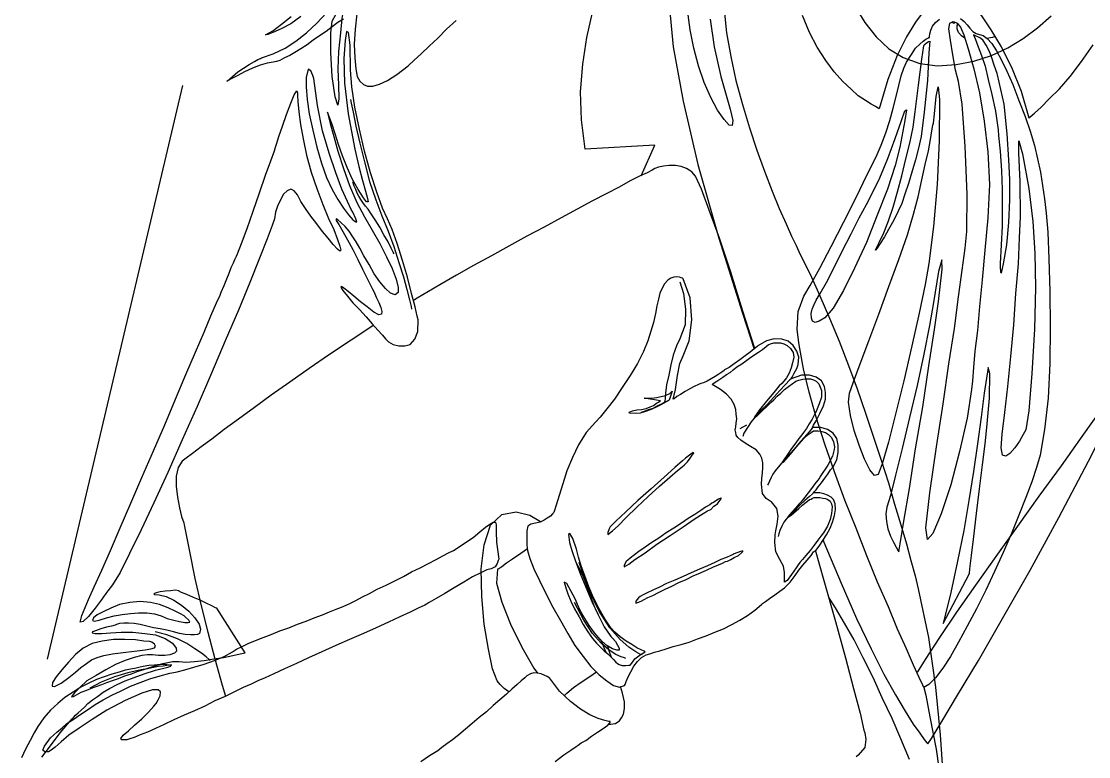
# Model space of a CAD drawing. Extents: x -27 to 49, y -117 to 57.
# Drawn here: x -25.75 to 13.34, y -4.97 to 21.95 of the extents above; entities that cross this region are included whole.
import ezdxf

# ---------------------------------------------------------------- set-up
doc = ezdxf.new("R2010")
doc.units = 0
doc.header["$LTSCALE"] = 25
doc.layers.get('0').update_dxf_attribs({"linetype": 'CONTINUOUS'})
for name, color, linetype in [('1', 7, 'CONTINUOUS'), ('2', 7, 'CONTINUOUS'), ('4', 7, 'CONTINUOUS'), ('5', 7, 'CONTINUOUS'), ('6', 7, 'CONTINUOUS'), ('7', 7, 'CONTINUOUS')]:
    doc.layers.add(name, color=color, linetype=linetype)

msp = doc.modelspace()

# ---------------------------------------------------------------- linework, layer by layer
msp.add_line((-19.853, 19.603), (-24.806, -1.401))
at = {"layer": '1', "linetype": 'CONTINUOUS'}
for points in [[(-1.625, 12.414), (-1.493, 11.983), (-1.419, 11.42), (-1.437, 10.838), (-1.625, 10.332), (-1.756, 10.069), (-1.869, 9.732), (-1.962, 9.375), (-2.038, 9), (-2.113, 8.643), (-2.151, 8.343), (-2.169, 8.118), (-2.188, 8.024)], [(2.446, 8.869), (2.39, 8.812), (2.239, 8.662), (2.033, 8.437), (1.808, 8.193), (1.565, 7.93), (1.339, 7.705), (1.17, 7.517), (1.095, 7.424), (0.983, 7.292), (0.851, 7.086), (0.72, 6.88), (0.682, 6.749)], [(-2.019, 8.081), (-2.056, 8.062), (-2.151, 8.024), (-2.281, 7.949), (-2.45, 7.874), (-2.619, 7.78), (-2.788, 7.724), (-2.938, 7.668), (-3.051, 7.63)], [(0.814, 7.162), (0.57, 7.03)], [(3.234, 7.086), (3.178, 7.011), (3.028, 6.843), (2.803, 6.58), (2.54, 6.279), (2.277, 5.98), (2.033, 5.698), (1.864, 5.492), (1.771, 5.379), (1.714, 5.248), (1.658, 5.117), (1.601, 5.004), (1.583, 4.967)], [(3.272, 4.685), (3.234, 4.648), (3.122, 4.554), (2.953, 4.403), (2.765, 4.235), (2.578, 4.047), (2.39, 3.878), (2.259, 3.729), (2.183, 3.616), (2.109, 3.466), (2.033, 3.316), (1.996, 3.184), (1.977, 3.091)], [(-3.013, -1.243), (-3.07, -1.225), (-3.238, -1.131), (-3.501, -0.962), (-3.82, -0.681), (-4.195, -0.249), (-4.589, 0.352), (-4.964, 1.139), (-5.321, 2.134)], [(-3.614, -1.375), (-3.651, -1.356), (-3.782, -1.319), (-3.97, -1.225), (-4.214, -1.074), (-4.514, -0.812), (-4.833, -0.455), (-5.152, 0.033), (-5.49, 0.67)]]:
    msp.add_lwpolyline(points, dxfattribs=at)
at = {"layer": '2', "linetype": 'CONTINUOUS'}
for points in [[(2.202, 1.421), (2.202, 1.57), (2.202, 1.777), (2.165, 2.002), (2.033, 2.246), (1.883, 2.527), (1.846, 2.865), (1.864, 3.147), (1.883, 3.297), (1.94, 3.54), (1.977, 3.841), (1.92, 4.122), (1.733, 4.366), (1.677, 4.385), (1.527, 4.479), (1.395, 4.666), (1.358, 5.004), (1.377, 5.21), (1.395, 5.416), (1.414, 5.605), (1.414, 5.792), (1.377, 5.96), (1.302, 6.111), (1.17, 6.261), (0.964, 6.392), (0.758, 6.505), (0.608, 6.617), (0.495, 6.711), (0.439, 6.805), (0.42, 6.899), (0.401, 6.993), (0.42, 7.105), (0.439, 7.236), (0.457, 7.405), (0.439, 7.574), (0.42, 7.743), (0.363, 7.93), (0.251, 8.118), (0.082, 8.306), (-0.143, 8.474), (-0.443, 8.662), (-0.424, 8.681), (-0.368, 8.719), (-0.275, 8.775), (-0.162, 8.849), (-0.049, 8.925), (0.082, 9.018), (0.213, 9.094), (0.326, 9.188), (0.457, 9.3), (0.608, 9.394), (0.776, 9.506), (0.927, 9.619), (1.077, 9.732), (1.246, 9.844), (1.395, 9.938), (1.527, 10.051), (1.601, 10.107), (1.696, 10.144), (1.808, 10.182), (1.92, 10.182), (2.052, 10.182), (2.183, 10.144), (2.296, 10.088), (2.428, 9.975), (2.521, 9.825), (2.54, 9.656), (2.502, 9.45), (2.446, 9.262), (2.371, 9.075), (2.277, 8.906), (2.183, 8.775), (2.109, 8.699), (2.014, 8.606), (1.808, 8.362), (1.545, 8.043), (1.283, 7.724), (1.114, 7.481), (1.077, 7.405), (1.246, 7.555), (1.714, 8.005), (1.808, 8.099), (1.94, 8.231), (2.071, 8.343), (2.202, 8.474), (2.352, 8.587), (2.484, 8.681), (2.615, 8.775), (2.727, 8.812), (2.783, 8.831), (2.877, 8.849), (2.971, 8.869), (3.065, 8.869), (3.159, 8.869), (3.272, 8.831), (3.365, 8.775), (3.459, 8.681), (3.553, 8.437), (3.553, 8.193), (3.477, 7.949), (3.403, 7.762), (3.365, 7.668), (3.29, 7.537), (3.215, 7.386), (3.102, 7.218), (3.009, 7.049), (2.896, 6.899), (2.803, 6.767), (2.727, 6.674), (2.615, 6.524), (2.465, 6.317), (2.315, 6.092), (2.183, 5.904), (2.109, 5.792), (2.165, 5.811), (2.352, 6.017), (2.727, 6.467), (2.915, 6.674), (3.065, 6.823), (3.178, 6.899), (3.272, 6.955), (3.347, 6.955), (3.441, 6.955), (3.572, 6.936), (3.703, 6.899), (3.816, 6.823), (3.928, 6.711), (4.003, 6.561), (4.041, 6.373), (4.022, 6.279), (3.966, 6.036), (3.796, 5.698), (3.515, 5.286), (3.497, 5.248), (3.421, 5.154), (3.309, 5.023), (3.196, 4.854), (3.065, 4.685), (2.953, 4.535), (2.859, 4.423), (2.803, 4.347), (2.727, 4.272), (2.615, 4.141), (2.484, 3.991), (2.371, 3.878), (2.315, 3.785), (2.315, 3.785), (2.446, 3.878), (2.727, 4.122), (2.859, 4.235), (2.953, 4.31), (3.046, 4.385), (3.122, 4.441), (3.178, 4.46), (3.234, 4.497), (3.29, 4.516), (3.347, 4.516), (3.421, 4.516), (3.497, 4.516), (3.609, 4.497), (3.703, 4.479), (3.796, 4.441), (3.872, 4.385), (3.928, 4.291), (3.947, 4.178), (3.928, 3.934), (3.872, 3.709), (3.778, 3.466), (3.628, 3.221), (3.534, 3.109), (3.421, 2.959), (3.29, 2.772), (3.14, 2.584), (2.99, 2.396), (2.859, 2.246), (2.765, 2.134), (2.709, 2.058), (2.634, 1.946), (2.465, 1.702), (2.296, 1.477), (2.202, 1.421)], [(-2.019, 8.081), (-2.056, 8.062), (-2.151, 8.005), (-2.3, 7.93), (-2.469, 7.836), (-2.676, 7.743), (-2.882, 7.668), (-3.088, 7.611), (-3.257, 7.593), (-3.463, 7.611), (-3.482, 7.649), (-3.37, 7.687), (-3.2, 7.724), (-3.032, 7.743), (-2.863, 7.78), (-2.713, 7.836), (-2.6, 7.893), (-2.488, 7.968), (-2.413, 8.005), (-2.357, 8.043), (-2.338, 8.062), (-2.938, 8.155), (-2.901, 8.155), (-2.807, 8.155), (-2.657, 8.155), (-2.488, 8.175), (-2.319, 8.212), (-2.151, 8.249), (-2, 8.324), (-1.906, 8.418), (-2.019, 8.081)], [(-1.419, 5.96), (-1.531, 5.867), (-1.812, 5.623), (-2.207, 5.266), (-2.676, 4.835), (-3.164, 4.403), (-3.614, 3.991), (-3.97, 3.653), (-4.176, 3.446), (-4.214, 3.372), (-4.27, 3.24), (-4.27, 3.165), (-4.101, 3.297), (-3.895, 3.484), (-3.595, 3.785), (-3.2, 4.16), (-2.788, 4.554), (-2.375, 4.929), (-2, 5.266), (-1.719, 5.51), (-1.55, 5.641), (-1.456, 5.717), (-1.344, 5.829), (-1.25, 5.96), (-1.175, 6.073), (-1.118, 6.148), (-1.137, 6.167), (-1.231, 6.111), (-1.419, 5.96)], [(-0.424, 4.329), (-0.462, 4.31), (-0.537, 4.253), (-0.687, 4.16), (-0.856, 4.047), (-1.081, 3.897), (-1.324, 3.747), (-1.569, 3.578), (-1.85, 3.39), (-2.131, 3.221), (-2.394, 3.034), (-2.657, 2.865), (-2.901, 2.696), (-3.126, 2.546), (-3.295, 2.415), (-3.445, 2.302), (-3.539, 2.228), (-3.595, 2.171), (-3.67, 2.04), (-3.67, 1.983), (-3.501, 2.077), (-3.276, 2.246), (-2.901, 2.49), (-2.469, 2.809), (-1.982, 3.128), (-1.513, 3.446), (-1.1, 3.729), (-0.781, 3.934), (-0.612, 4.028), (-0.499, 4.084), (-0.387, 4.197), (-0.255, 4.291), (-0.162, 4.403), (-0.105, 4.479), (-0.124, 4.497), (-0.218, 4.46), (-0.424, 4.329)], [(-2.901, -1.131), (-2.938, -1.112), (-3.051, -1.056), (-3.2, -0.98), (-3.389, -0.868), (-3.595, -0.737), (-3.82, -0.587), (-4.007, -0.418), (-4.157, -0.249), (-4.382, 0.07), (-4.589, 0.445), (-4.795, 0.839), (-4.964, 1.251), (-5.114, 1.646), (-5.246, 2.021), (-5.339, 2.34), (-5.415, 2.621), (-5.546, 3.015), (-5.658, 3.203), (-5.714, 3.165), (-5.677, 2.865), (-5.584, 2.584), (-5.452, 2.19), (-5.283, 1.74), (-5.076, 1.233), (-4.852, 0.708), (-4.627, 0.22), (-4.402, -0.212), (-4.176, -0.531), (-4.157, -0.568), (-4.083, -0.643), (-3.989, -0.755), (-3.914, -0.887), (-3.858, -1), (-3.858, -1.074), (-3.932, -1.074), (-4.101, -1.018), (-4.326, -0.887), (-4.552, -0.681), (-4.758, -0.436), (-4.946, -0.174), (-5.114, 0.089), (-5.265, 0.352), (-5.377, 0.595), (-5.452, 0.783), (-5.621, 1.102), (-5.771, 1.364), (-5.865, 1.421), (-5.808, 1.215), (-5.734, 0.989), (-5.621, 0.727), (-5.49, 0.445), (-5.321, 0.145), (-5.171, -0.137), (-5.002, -0.399), (-4.833, -0.643), (-4.683, -0.812), (-4.533, -0.962), (-4.402, -1.093), (-4.27, -1.206), (-4.157, -1.319), (-4.064, -1.412), (-3.97, -1.506), (-3.914, -1.562), (-3.858, -1.6), (-3.745, -1.637), (-3.614, -1.637), (-3.501, -1.618), (-3.445, -1.618), (-3.389, -1.544), (-3.276, -1.393), (-3.088, -1.243), (-2.901, -1.131)], [(0.363, 2.453), (0.326, 2.434), (0.233, 2.396), (0.082, 2.321), (-0.124, 2.246), (-0.349, 2.134), (-0.612, 2.021), (-0.912, 1.889), (-1.212, 1.758), (-1.513, 1.627), (-1.812, 1.496), (-2.113, 1.364), (-2.375, 1.233), (-2.619, 1.121), (-2.825, 1.027), (-2.976, 0.952), (-3.088, 0.896), (-3.144, 0.839), (-3.238, 0.727), (-3.238, 0.651), (-3.051, 0.727), (-2.938, 0.783), (-2.807, 0.858), (-2.619, 0.933), (-2.413, 1.046), (-2.169, 1.158), (-1.925, 1.271), (-1.663, 1.402), (-1.4, 1.514), (-1.137, 1.646), (-0.875, 1.758), (-0.63, 1.871), (-0.424, 1.965), (-0.218, 2.058), (-0.068, 2.115), (0.044, 2.171), (0.12, 2.19), (0.233, 2.246), (0.363, 2.321), (0.514, 2.396), (0.626, 2.49), (0.682, 2.546), (0.682, 2.565), (0.589, 2.546), (0.363, 2.453)]]:
    msp.add_lwpolyline(points, dxfattribs=at)
at = {"layer": '4', "linetype": 'CONTINUOUS'}
for points in [[(-13.969, 22.282), (-14.007, 22.057), (-14.063, 21.532), (-14.138, 20.856), (-14.157, 20.218), (-14.138, 19.618), (-14.119, 19.112), (-14.157, 18.887), (-14.251, 19.186), (-14.363, 19.937), (-14.42, 20.8), (-14.42, 21.532), (-14.363, 21.963), (-14.232, 22.207), (-14.101, 22.432), (-14.007, 22.489), (-13.969, 22.282)], [(-0.518, 22.038), (-0.368, 21.025), (-0.124, 19.937), (0.213, 18.737), (0.307, 18.324), (0.289, 18.136), (0.176, 18.155), (-0.012, 18.361), (-0.255, 18.699), (-0.499, 19.168), (-0.743, 19.712), (-0.949, 20.331), (-1.118, 20.969), (-1.25, 21.644), (-1.344, 22.376)], [(-13.463, 22.226), (-13.519, 21.663), (-13.557, 21.119), (-13.537, 20.613), (-13.501, 20.218), (-13.444, 19.937), (-13.35, 19.768), (-13.218, 19.637), (-13.069, 19.581), (-12.881, 19.581), (-12.637, 19.656), (-12.337, 19.787), (-12, 20.012), (-11.587, 20.331), (-11.362, 20.537), (-11.099, 20.763), (-10.818, 21.044), (-10.499, 21.344), (-10.18, 21.663), (-9.823, 21.982)], [(-11.212, 11.026), (-11.249, 11.157), (-11.324, 11.495), (-11.455, 11.983), (-11.605, 12.583), (-11.793, 13.202), (-11.98, 13.821), (-12.168, 14.328), (-12.337, 14.722), (-12.524, 15.115), (-12.731, 15.697), (-12.956, 16.41), (-13.182, 17.198), (-13.369, 18.005), (-13.537, 18.811), (-13.65, 19.562), (-13.688, 20.181), (-13.707, 21.082), (-13.763, 21.55), (-13.838, 21.588), (-13.894, 21.25), (-13.932, 20.594), (-13.913, 19.693), (-13.782, 18.568), (-13.537, 17.273), (-13.388, 16.636), (-13.256, 16.129), (-13.144, 15.735), (-13.069, 15.472), (-13.05, 15.341), (-13.106, 15.341), (-13.218, 15.491), (-13.407, 15.791), (-13.631, 16.185), (-13.819, 16.598), (-13.988, 17.029), (-14.138, 17.442), (-14.251, 17.836), (-14.363, 18.173), (-14.457, 18.436), (-14.532, 18.624), (-14.513, 18.512), (-14.438, 18.211), (-14.307, 17.742), (-14.157, 17.198), (-13.95, 16.56), (-13.725, 15.941), (-13.463, 15.322), (-13.182, 14.796), (-12.9, 14.309), (-12.618, 13.821), (-12.375, 13.333), (-12.168, 12.902), (-12.018, 12.508), (-11.943, 12.208), (-11.943, 12.02), (-12.056, 11.945), (-12.225, 12.001), (-12.412, 12.17), (-12.618, 12.414), (-12.825, 12.714), (-13.012, 13.052), (-13.2, 13.371), (-13.35, 13.652), (-13.481, 13.877), (-13.613, 14.065), (-13.744, 14.271), (-13.894, 14.441), (-14.044, 14.59), (-14.157, 14.684), (-14.213, 14.722), (-14.213, 14.666), (-14.119, 14.515), (-13.969, 14.253), (-13.8, 13.953), (-13.613, 13.596), (-13.425, 13.239), (-13.256, 12.883), (-13.106, 12.583), (-12.975, 12.32), (-12.9, 12.17), (-12.825, 12.039), (-12.75, 11.851), (-12.656, 11.664), (-12.581, 11.476), (-12.544, 11.326), (-12.562, 11.233), (-12.656, 11.213), (-12.843, 11.307), (-13.088, 11.495), (-13.331, 11.682), (-13.575, 11.889), (-13.782, 12.058), (-13.932, 12.189), (-14.025, 12.246), (-14.044, 12.226), (-13.969, 12.095), (-13.8, 11.889), (-13.613, 11.645), (-13.369, 11.401), (-13.125, 11.138), (-12.9, 10.876), (-12.694, 10.651), (-12.524, 10.463), (-12.412, 10.332), (-12.299, 10.219), (-12.131, 10.125), (-11.924, 10.069), (-11.699, 10.069), (-11.512, 10.125), (-11.342, 10.313), (-11.23, 10.595), (-11.212, 11.026)], [(-13.613, 14.965), (-13.669, 15.059), (-13.8, 15.36), (-14.007, 15.81), (-14.232, 16.41), (-14.476, 17.123), (-14.719, 17.948), (-14.907, 18.867), (-15.038, 19.862), (-15.076, 19.975), (-15.151, 20.143), (-15.245, 20.2), (-15.32, 19.9), (-15.32, 19.562), (-15.283, 19.093), (-15.207, 18.568), (-15.076, 17.967), (-14.926, 17.348), (-14.757, 16.766), (-14.57, 16.241), (-14.363, 15.791), (-14.157, 15.434), (-13.95, 15.115), (-13.763, 14.872), (-13.613, 14.684), (-13.501, 14.609), (-13.463, 14.609), (-13.501, 14.722), (-13.613, 14.965)], [(-18.434, 12.039), (-18.322, 12.283), (-18.228, 12.527), (-18.134, 12.733), (-18.059, 12.94), (-17.984, 13.109), (-17.927, 13.239), (-17.871, 13.352), (-17.834, 13.446), (-17.684, 13.821), (-17.477, 14.365), (-17.253, 15.003), (-17.027, 15.679), (-16.802, 16.317), (-16.615, 16.842), (-16.483, 17.217), (-16.446, 17.348), (-16.408, 17.461), (-16.314, 17.742), (-16.183, 18.117), (-16.033, 18.548), (-15.883, 18.961), (-15.752, 19.262), (-15.658, 19.412), (-15.639, 19.337), (-15.639, 19.243), (-15.62, 19.018), (-15.583, 18.642), (-15.526, 18.173), (-15.433, 17.648), (-15.301, 17.048), (-15.132, 16.429), (-14.926, 15.829), (-14.701, 15.247), (-14.494, 14.74), (-14.307, 14.328), (-14.175, 13.971), (-14.082, 13.727), (-14.044, 13.577), (-14.082, 13.54), (-14.175, 13.615), (-14.326, 13.783), (-14.513, 14.009), (-14.719, 14.253), (-14.926, 14.534), (-15.151, 14.816), (-15.339, 15.097), (-15.507, 15.36), (-15.639, 15.603), (-15.752, 15.753), (-15.883, 15.81), (-16.014, 15.753), (-16.145, 15.622), (-16.258, 15.416), (-16.37, 15.191), (-16.446, 14.965), (-16.483, 14.722), (-16.558, 14.477), (-16.746, 13.99), (-17.027, 13.277), (-17.383, 12.395), (-17.796, 11.382), (-18.284, 10.257), (-18.79, 9.075), (-19.316, 7.856), (-19.86, 6.636), (-20.385, 5.435), (-20.892, 4.329), (-21.36, 3.334), (-21.792, 2.471), (-22.13, 1.777), (-22.411, 1.327), (-22.58, 1.102), (-22.655, 1.008), (-22.824, 0.764), (-23.049, 0.464), (-23.293, 0.164), (-23.481, -0.024), (-23.593, -0.043), (-23.537, 0.201), (-23.293, 0.783), (-23.087, 1.251), (-22.805, 1.852), (-22.486, 2.584), (-22.13, 3.41), (-21.736, 4.31), (-21.342, 5.248), (-20.911, 6.223), (-20.498, 7.18), (-20.104, 8.118), (-19.729, 9.018), (-19.372, 9.844), (-19.053, 10.576), (-18.81, 11.176), (-18.603, 11.645), (-18.472, 11.927), (-18.434, 12.039)], [(-13.688, 19.093), (-13.669, 18.961), (-13.594, 18.624), (-13.501, 18.117), (-13.35, 17.498), (-13.182, 16.804), (-12.994, 16.091), (-12.769, 15.416), (-12.544, 14.834), (-12.318, 14.271), (-12.112, 13.709), (-11.924, 13.127), (-11.755, 12.601), (-11.624, 12.133), (-11.531, 11.758), (-11.474, 11.514), (-11.455, 11.42)], [(-12.093, 13.446), (-12.131, 13.502), (-12.206, 13.652), (-12.318, 13.877), (-12.468, 14.14), (-12.618, 14.421), (-12.787, 14.684), (-12.937, 14.909), (-13.05, 15.078), (-13.144, 15.191), (-13.238, 15.322), (-13.312, 15.434), (-13.388, 15.547), (-13.444, 15.659), (-13.501, 15.791), (-13.557, 15.922), (-13.613, 16.072)], [(-8.36, 3.522), (-8.36, 3.466), (-8.36, 3.259), (-8.341, 2.884), (-8.266, 2.265), (-8.285, 2.208), (-8.322, 2.096), (-8.397, 1.983), (-8.547, 1.909), (-8.698, 1.871), (-8.923, 1.758), (-9.223, 1.608), (-9.542, 1.421), (-9.898, 1.215), (-10.236, 1.008), (-10.555, 0.82), (-10.818, 0.67), (-10.967, 0.577), (-11.212, 0.464), (-11.512, 0.314), (-11.887, 0.145), (-12.299, -0.043), (-12.75, -0.249), (-13.218, -0.455), (-13.725, -0.681), (-14.232, -0.906), (-14.739, -1.131), (-15.226, -1.356), (-15.676, -1.562), (-16.108, -1.75), (-16.502, -1.937), (-16.821, -2.088), (-17.083, -2.2), (-17.327, -2.312), (-17.628, -2.444), (-17.947, -2.594), (-18.284, -2.763), (-18.659, -2.932), (-19.035, -3.119), (-19.41, -3.288), (-19.785, -3.457), (-20.16, -3.626), (-20.517, -3.795), (-20.836, -3.945), (-21.135, -4.076), (-21.398, -4.17), (-21.623, -4.264), (-21.773, -4.32), (-21.886, -4.357), (-22.074, -4.357), (-22.111, -4.301), (-22.018, -4.188), (-21.83, -4.02), (-21.605, -3.813), (-21.342, -3.588), (-21.098, -3.344), (-20.892, -3.119), (-20.816, -3.025), (-20.742, -2.894), (-20.666, -2.744), (-20.648, -2.594), (-20.742, -2.519), (-20.948, -2.519), (-21.342, -2.65), (-21.942, -2.913), (-22.618, -3.269), (-23.162, -3.607), (-23.631, -3.926), (-24.006, -4.188), (-24.287, -4.433), (-24.512, -4.62), (-24.663, -4.732), (-24.757, -4.789), (-24.887, -4.789), (-24.963, -4.732), (-24.907, -4.583), (-24.681, -4.283), (-24.568, -4.188), (-24.438, -4.058), (-24.269, -3.926), (-24.081, -3.757), (-23.856, -3.607), (-23.612, -3.438), (-23.33, -3.251), (-23.049, -3.063), (-22.749, -2.894), (-22.43, -2.725), (-22.092, -2.557), (-21.755, -2.388), (-21.398, -2.256), (-21.042, -2.125), (-20.666, -2.013), (-20.31, -1.919), (-20.235, -1.9), (-20.048, -1.863), (-19.766, -1.787), (-19.428, -1.694), (-19.053, -1.581), (-18.678, -1.45), (-18.322, -1.299), (-18.021, -1.131), (-17.871, -1.037), (-17.665, -0.943), (-17.44, -0.831), (-17.177, -0.718), (-16.896, -0.605), (-16.595, -0.493), (-16.277, -0.362), (-15.958, -0.249), (-15.639, -0.118), (-15.32, -0.005), (-15.02, 0.107), (-14.719, 0.22), (-14.457, 0.332), (-14.213, 0.426), (-14.025, 0.501), (-13.856, 0.577), (-13.688, 0.651), (-13.501, 0.745), (-13.256, 0.876), (-12.994, 1.008), (-12.712, 1.158), (-12.393, 1.308), (-12.093, 1.458), (-11.755, 1.627), (-11.455, 1.796), (-11.136, 1.946), (-10.836, 2.096), (-10.555, 2.246), (-10.311, 2.377), (-10.104, 2.49), (-9.917, 2.584), (-9.785, 2.659), (-9.486, 2.865), (-9.204, 3.053), (-8.96, 3.259), (-8.754, 3.428), (-8.585, 3.54), (-8.473, 3.616), (-8.379, 3.616), (-8.36, 3.522)], [(-18.584, 0.464), (-18.641, 0.483), (-18.772, 0.557), (-18.978, 0.651), (-19.203, 0.764), (-19.448, 0.858), (-19.691, 0.97), (-19.879, 1.046), (-19.991, 1.102), (-20.104, 1.121), (-20.291, 1.102), (-20.479, 1.083), (-20.666, 1.064), (-20.816, 1.027), (-20.892, 0.989), (-20.873, 0.97), (-20.704, 0.952), (-20.441, 0.896), (-20.16, 0.764), (-19.879, 0.577), (-19.616, 0.352), (-19.391, 0.107), (-19.241, -0.118), (-19.185, -0.306), (-19.222, -0.455), (-19.297, -0.493), (-19.41, -0.512), (-19.56, -0.512), (-19.747, -0.493), (-19.954, -0.455), (-20.179, -0.399), (-20.423, -0.342), (-20.666, -0.286), (-20.911, -0.249), (-21.155, -0.193), (-21.398, -0.137), (-21.623, -0.099), (-21.83, -0.08), (-21.998, -0.08), (-22.149, -0.099), (-22.261, -0.137), (-22.317, -0.155), (-22.449, -0.193), (-22.636, -0.23), (-22.843, -0.286), (-23.031, -0.362), (-23.143, -0.399), (-23.162, -0.436), (-23.049, -0.455), (-22.805, -0.455), (-22.486, -0.436), (-22.092, -0.418), (-21.661, -0.418), (-21.229, -0.455), (-20.836, -0.512), (-20.479, -0.643), (-20.216, -0.812), (-20.085, -1), (-20.066, -1.112), (-20.142, -1.187), (-20.31, -1.243), (-20.498, -1.262), (-20.723, -1.262), (-20.948, -1.243), (-21.135, -1.243), (-21.342, -1.262), (-21.623, -1.337), (-21.942, -1.45), (-22.299, -1.6), (-22.655, -1.787), (-23.011, -1.994), (-23.349, -2.2), (-23.612, -2.444), (-23.8, -2.631), (-23.894, -2.744), (-23.912, -2.782), (-23.837, -2.763), (-23.725, -2.707), (-23.555, -2.613), (-23.349, -2.537), (-23.124, -2.444), (-22.974, -2.388), (-22.805, -2.331), (-22.618, -2.256), (-22.411, -2.182), (-22.186, -2.106), (-21.961, -2.013), (-21.717, -1.937), (-21.473, -1.843), (-21.229, -1.769), (-21.005, -1.694), (-20.779, -1.618), (-20.573, -1.562), (-20.385, -1.525), (-20.216, -1.487), (-20.085, -1.487), (-19.972, -1.487), (-19.729, -1.506), (-19.41, -1.487), (-19.053, -1.45), (-18.697, -1.393), (-18.34, -1.337), (-18.003, -1.262), (-17.74, -1.206), (-17.552, -1.168), (-18.584, 0.464)], [(-19.747, 0.145), (-19.785, 0.182), (-19.916, 0.258), (-20.122, 0.352), (-20.367, 0.483), (-20.686, 0.595), (-21.023, 0.67), (-21.398, 0.708), (-21.773, 0.67), (-22.149, 0.595), (-22.468, 0.464), (-22.749, 0.332), (-22.974, 0.22), (-23.105, 0.107), (-23.143, 0.013), (-23.087, -0.005), (-22.899, 0.033), (-22.636, 0.107), (-22.355, 0.182), (-22.055, 0.239), (-21.755, 0.276), (-21.454, 0.295), (-21.155, 0.295), (-20.873, 0.258), (-20.629, 0.182), (-20.404, 0.089), (-20.16, 0.033), (-19.954, -0.024), (-19.766, -0.061), (-19.635, -0.061), (-19.578, -0.043), (-19.616, 0.033), (-19.747, 0.145)], [(-20.967, -0.774), (-21.042, -0.755), (-21.267, -0.737), (-21.567, -0.699), (-21.961, -0.681), (-22.374, -0.681), (-22.787, -0.737), (-23.162, -0.831), (-23.481, -1), (-23.762, -1.225), (-24.025, -1.506), (-24.269, -1.787), (-24.475, -2.05), (-24.606, -2.256), (-24.625, -2.388), (-24.531, -2.407), (-24.287, -2.275), (-24.006, -2.069), (-23.762, -1.881), (-23.575, -1.712), (-23.368, -1.562), (-23.18, -1.431), (-22.974, -1.337), (-22.73, -1.262), (-22.411, -1.206), (-21.924, -1.149), (-21.511, -1.093), (-21.211, -1.056), (-21.005, -1.018), (-20.873, -0.98), (-20.836, -0.924), (-20.873, -0.849), (-20.967, -0.774)], [(-18.828, -1.45), (-18.866, -1.412), (-18.978, -1.319), (-19.147, -1.187), (-19.391, -1.018), (-19.691, -0.831), (-20.029, -0.661), (-20.423, -0.512), (-20.854, -0.399)], [(-25, -4.995), (-24.644, -4.526), (-24.325, -4.095), (-24.062, -3.776), (-23.894, -3.588), (-23.837, -3.532), (-23.762, -3.457), (-23.668, -3.363), (-23.555, -3.269), (-23.443, -3.157), (-23.312, -3.025), (-23.143, -2.894), (-22.955, -2.763), (-22.749, -2.613), (-22.524, -2.481), (-22.243, -2.331), (-21.942, -2.2), (-21.623, -2.069), (-21.248, -1.937), (-20.836, -1.806), (-20.385, -1.694), (-20.273, -1.656), (-20.273, -1.637), (-20.348, -1.618), (-20.479, -1.6), (-20.666, -1.6), (-20.873, -1.618), (-21.079, -1.637), (-21.286, -1.675), (-21.398, -1.694), (-21.548, -1.731), (-21.736, -1.769), (-21.942, -1.806), (-22.167, -1.881), (-22.43, -1.956), (-22.712, -2.05), (-22.993, -2.144), (-23.274, -2.275), (-23.575, -2.425), (-23.856, -2.613), (-24.156, -2.8), (-24.419, -3.025), (-24.681, -3.269), (-24.925, -3.551), (-25.15, -3.87)], [(-20.235, -1.618), (-20.254, -1.618), (-20.329, -1.618), (-20.423, -1.637), (-20.554, -1.656), (-20.723, -1.675), (-20.911, -1.712), (-21.135, -1.75), (-21.36, -1.787), (-21.586, -1.843), (-21.849, -1.9), (-22.092, -1.975), (-22.337, -2.05), (-22.58, -2.144), (-22.824, -2.238), (-23.031, -2.35), (-23.237, -2.463)], [(-4.176, -3.682), (-4.233, -3.682), (-4.382, -3.645), (-4.627, -3.57), (-4.927, -3.438), (-5.265, -3.232), (-5.64, -2.95), (-6.033, -2.575), (-6.409, -2.088), (-6.428, -2.069), (-6.484, -2.031), (-6.577, -1.994), (-6.709, -1.937), (-6.84, -1.919), (-6.972, -1.9), (-7.103, -1.937), (-7.235, -2.013), (-7.309, -2.088), (-7.441, -2.2), (-7.59, -2.331), (-7.779, -2.501), (-7.985, -2.688), (-8.228, -2.894), (-8.473, -3.101), (-8.716, -3.326), (-8.979, -3.532), (-9.242, -3.757), (-9.486, -3.964), (-9.729, -4.17), (-9.954, -4.357), (-10.161, -4.507), (-10.349, -4.639), (-10.499, -4.752), (-10.799, -4.939), (-11.118, -5.164)], [(-25.15, -3.87), (-25.282, -4.095), (-25.431, -4.377), (-25.601, -4.696), (-25.75, -5.014)], [(-6.202, -5.145), (-5.883, -4.902), (-5.621, -4.732), (-5.433, -4.601), (-5.359, -4.545), (-5.246, -4.47), (-5.076, -4.377), (-4.87, -4.226), (-4.645, -4.076), (-4.439, -3.945), (-4.27, -3.813), (-4.176, -3.719), (-4.176, -3.682)]]:
    msp.add_lwpolyline(points, dxfattribs=at)
at = {"layer": '5', "linetype": 'CONTINUOUS'}
for points in [[(7.53, 21.231), (7.492, 20.8), (7.436, 19.787), (7.324, 18.624), (7.211, 17.742), (7.117, 17.31), (7.005, 16.879), (6.874, 16.429), (6.742, 16.016), (6.611, 15.622), (6.498, 15.284), (6.367, 15.003), (6.273, 14.796), (6.16, 14.59), (6.011, 14.328), (5.861, 14.065), (5.71, 13.821), (5.598, 13.652), (5.542, 13.577), (5.56, 13.634), (5.672, 13.859), (5.842, 14.215), (6.011, 14.647), (6.18, 15.153), (6.348, 15.716), (6.498, 16.297), (6.649, 16.917), (6.798, 17.498), (6.911, 18.08), (6.986, 18.642), (7.117, 19.618), (7.23, 20.575), (7.305, 21.062), (7.324, 21.1), (7.399, 21.156), (7.474, 21.213), (7.53, 21.231)], [(9.125, 21.457), (9.2, 21.288), (9.294, 21.025), (9.425, 20.707), (9.556, 20.312), (9.669, 19.824), (9.8, 19.28), (9.932, 18.661), (10.026, 17.986), (10.044, 17.761), (10.1, 17.198), (10.156, 16.485), (10.175, 15.791), (10.175, 15.135), (10.175, 14.459), (10.138, 13.765), (10.1, 13.089), (10.1, 12.977), (10.119, 12.77), (10.156, 12.733), (10.231, 13.071), (10.344, 13.765), (10.419, 14.59), (10.457, 15.416), (10.457, 16.166), (10.419, 16.879), (10.363, 17.836), (10.25, 18.924), (10.006, 19.993), (9.988, 20.049), (9.95, 20.181), (9.875, 20.388), (9.8, 20.613), (9.707, 20.856), (9.594, 21.082), (9.481, 21.25), (9.388, 21.344), (9.125, 21.457)], [(6.386, 2.527), (6.442, 2.828), (6.573, 3.653), (6.78, 4.854), (7.005, 6.299), (7.267, 7.836), (7.492, 9.337), (7.699, 10.669), (7.849, 11.701), (7.98, 12.883), (7.961, 13.221), (7.849, 12.79), (7.661, 11.664), (7.512, 10.82), (7.305, 9.769), (7.061, 8.625), (6.78, 7.443), (6.517, 6.317), (6.273, 5.342), (6.085, 4.591), (5.954, 4.16), (5.917, 3.916), (5.935, 3.634), (5.991, 3.372), (6.085, 3.109), (6.198, 2.884), (6.292, 2.696), (6.367, 2.565), (6.386, 2.527)], [(8.975, 1.74), (8.993, 1.909), (9.049, 2.396), (9.143, 3.091), (9.237, 3.934), (9.35, 4.835), (9.462, 5.717), (9.556, 6.486), (9.613, 7.086), (9.707, 8.155), (9.725, 9.056), (9.669, 9.281), (9.518, 8.343), (9.406, 7.461), (9.275, 6.486), (9.125, 5.473), (8.956, 4.403), (8.768, 3.316), (8.543, 2.19), (8.299, 1.046), (8.018, -0.099), (8.975, 1.74)]]:
    msp.add_lwpolyline(points, dxfattribs=at)
at = {"layer": '6', "linetype": 'CONTINUOUS'}
for points in [[(8.656, 21.738), (8.768, 21.457), (8.937, 20.95), (9.143, 20.218), (9.35, 19.337), (9.518, 18.305), (9.65, 17.18), (9.707, 15.978), (9.65, 14.759), (9.537, 13.577), (9.444, 12.489), (9.35, 11.514), (9.275, 10.632), (9.181, 9.882), (9.125, 9.281), (9.087, 8.793), (9.049, 8.474), (8.9, 7.424), (8.618, 6.205), (8.299, 4.985), (7.943, 3.916), (7.642, 3.203), (7.436, 2.978), (7.38, 3.41), (7.53, 4.685), (7.774, 6.373), (8.018, 7.949), (8.224, 9.413), (8.431, 10.707), (8.581, 11.87), (8.712, 12.846), (8.824, 13.652), (8.881, 14.253), (8.9, 15.622), (8.824, 17.367), (8.712, 18.924), (8.581, 19.75), (8.468, 20.162), (8.374, 20.725), (8.28, 21.269), (8.224, 21.682), (8.262, 21.888), (8.393, 21.945), (8.525, 21.888), (8.656, 21.738)], [(7.887, 19.093), (7.867, 17.573), (7.793, 15.978), (7.661, 14.441), (7.492, 13.089), (7.361, 12.32), (7.136, 11.27), (6.874, 10.069), (6.573, 8.793), (6.273, 7.574), (6.011, 6.542), (5.785, 5.754), (5.636, 5.36), (5.504, 5.323), (5.335, 5.529), (5.129, 5.923), (4.941, 6.43), (4.753, 6.973), (4.622, 7.517), (4.547, 8.005), (4.585, 8.343), (4.735, 8.756), (4.978, 9.413), (5.297, 10.257), (5.654, 11.233), (6.029, 12.246), (6.386, 13.239), (6.705, 14.14), (6.93, 14.89), (7.099, 15.528), (7.23, 16.147), (7.361, 16.71), (7.474, 17.217), (7.548, 17.629), (7.605, 17.948), (7.642, 18.155), (7.661, 18.23), (7.699, 18.568), (7.755, 19.206), (7.831, 19.562), (7.887, 19.093)], [(6.423, 17.348), (6.254, 16.672), (5.973, 15.81), (5.598, 14.853), (5.204, 13.859), (4.772, 12.92), (4.36, 12.095), (3.985, 11.457), (3.684, 11.101), (3.477, 10.97), (3.328, 10.932), (3.234, 10.97), (3.196, 11.082), (3.178, 11.251), (3.215, 11.42), (3.29, 11.588), (3.365, 11.739), (3.515, 11.983), (3.74, 12.395), (4.022, 12.94), (4.322, 13.54), (4.641, 14.178), (4.941, 14.759), (5.204, 15.247), (5.391, 15.603), (5.692, 16.223), (5.991, 16.935), (6.254, 17.667), (6.479, 18.286), (6.611, 18.68), (6.667, 18.718), (6.611, 18.324), (6.423, 17.348)], [(10.925, 17.104), (11.15, 15.829), (11.3, 14.628), (11.375, 13.465), (11.394, 12.208), (11.357, 10.688), (11.263, 9.056), (11.15, 7.687), (11.038, 6.993), (10.944, 6.823), (10.813, 6.58), (10.644, 6.336), (10.457, 6.129), (10.307, 6.036), (10.194, 6.073), (10.138, 6.336), (10.175, 6.843), (10.269, 7.63), (10.381, 8.587), (10.494, 9.676), (10.607, 10.838), (10.681, 11.983), (10.775, 13.071), (10.813, 14.028), (10.85, 14.796), (10.831, 16.091), (10.793, 17.123), (10.793, 17.573), (10.925, 17.104)]]:
    msp.add_lwpolyline(points, dxfattribs=at)
at = {"layer": '7', "linetype": 'CONTINUOUS'}
for points in [[(-2.038, 22.695), (-1.869, 21.025), (-1.513, 19.036), (-0.969, 16.71), (-0.199, 14.009), (0.664, 11.27), (1.092, 9.955)], [(8.881, 22.808), (8.956, 22.732), (9.143, 22.507), (9.425, 22.151), (9.763, 21.644), (10.138, 21.025), (10.513, 20.275), (10.869, 19.393), (11.15, 18.418), (11.206, 18.455), (11.357, 18.586), (11.6, 18.811), (11.901, 19.112), (12.276, 19.487), (12.669, 19.937), (13.082, 20.481), (13.514, 21.1)], [(-0.012, 22.376), (0.082, 21.532), (0.233, 20.669), (0.42, 19.787), (0.664, 18.905), (0.927, 18.061), (1.189, 17.236), (1.471, 16.466), (1.752, 15.735), (2.014, 15.097), (2.259, 14.534), (2.465, 14.084), (2.634, 13.746), (2.727, 13.521), (2.765, 13.446), (3.14, 12.696), (3.497, 11.907), (3.853, 11.082), (4.209, 10.238), (4.547, 9.357), (4.866, 8.494), (5.166, 7.611), (5.466, 6.73), (5.748, 5.886), (6.011, 5.06), (6.236, 4.272), (6.461, 3.522), (6.667, 2.828), (6.836, 2.208), (6.986, 1.646), (7.099, 1.177), (7.474, -0.605), (7.737, -2.425), (7.905, -4.17), (8.018, -5.765)], [(7.286, 22.301), (7.005, 21.925), (6.667, 21.381), (6.33, 20.707), (5.991, 19.824), (5.672, 18.755), (5.636, 18.774), (5.542, 18.83), (5.373, 18.924), (5.166, 19.056), (4.904, 19.224), (4.641, 19.468), (4.341, 19.75), (4.022, 20.106), (3.722, 20.518), (3.403, 21.006), (3.122, 21.55), (2.859, 22.17)], [(4.791, 22.489), (5.148, 21.907), (5.56, 21.381), (6.029, 20.95), (6.555, 20.631), (7.155, 20.406), (7.811, 20.331), (8.487, 20.368), (9.143, 20.5), (9.781, 20.707), (10.381, 20.988), (10.944, 21.325), (11.469, 21.719), (11.975, 22.151)], [(-13.95, 22.038), (-14.157, 21.907), (-14.363, 21.757), (-14.588, 21.588), (-14.832, 21.419), (-15.058, 21.269), (-15.283, 21.1), (-15.507, 20.95), (-15.732, 20.819), (-15.92, 20.707), (-16.108, 20.613), (-16.277, 20.518), (-16.408, 20.481), (-16.521, 20.462), (-16.746, 20.424), (-17.008, 20.35), (-17.289, 20.237), (-17.572, 20.106), (-17.815, 19.975), (-18.04, 19.862), (-18.172, 19.787), (-18.228, 19.75), (-18.021, 19.937), (-17.815, 20.106), (-17.608, 20.237), (-17.402, 20.368), (-17.215, 20.481), (-17.083, 20.556), (-16.99, 20.594), (-16.952, 20.613), (-16.521, 20.763), (-16.089, 20.969), (-15.695, 21.231), (-15.301, 21.532), (-14.926, 21.888), (-14.57, 22.264)], [(-15.507, 22.132), (-15.883, 21.869), (-16.239, 21.682), (-16.539, 21.55), (-16.727, 21.475), (-16.802, 21.457), (-16.539, 21.607), (-16.22, 21.851), (-15.864, 22.132)], [(-3.051, 16.297), (-2.544, 17.423), (-5.096, 17.273), (-5.227, 18.342), (-5.265, 19.374), (-5.189, 20.388), (-5.04, 21.363), (-4.833, 22.282)], [(8.656, 22.057), (8.787, 21.945), (8.9, 21.832), (8.993, 21.7), (9.106, 21.588), (9.219, 21.513), (9.35, 21.475), (9.481, 21.438), (9.631, 21.325), (9.8, 21.138), (9.969, 20.875), (10.156, 20.537), (10.344, 20.125), (10.569, 19.637), (10.793, 19.056), (11.019, 18.474), (11.206, 17.93), (11.357, 17.404), (11.469, 16.917), (11.582, 16.429), (11.656, 15.941), (11.732, 15.453), (11.788, 14.928), (11.844, 14.234), (11.882, 13.259), (11.919, 12.058), (11.938, 10.763), (11.919, 9.431), (11.863, 8.155), (11.732, 7.011), (11.563, 6.073), (11.431, 5.623), (11.263, 5.097), (11.038, 4.516), (10.793, 3.878), (10.513, 3.203), (10.213, 2.509), (9.894, 1.815), (9.575, 1.121), (9.237, 0.445), (8.9, -0.193), (8.581, -0.774), (8.28, -1.299), (7.999, -1.731), (7.737, -2.088), (7.492, -2.331), (7.305, -2.444), (7.267, -2.35), (7.136, -2.069), (6.93, -1.618), (6.667, -1.018), (6.348, -0.306), (6.011, 0.52), (5.616, 1.421), (5.223, 2.377), (4.829, 3.39), (4.416, 4.423), (4.041, 5.454), (3.684, 6.467), (3.365, 7.461), (3.102, 8.381), (2.896, 9.225), (2.765, 9.975), (2.727, 10.182), (2.671, 10.688), (2.709, 11.326), (2.915, 11.889), (3.14, 12.283), (3.497, 12.92), (3.909, 13.709), (4.378, 14.609), (4.829, 15.51), (5.223, 16.317), (5.56, 16.991), (5.748, 17.423), (5.917, 17.874), (6.067, 18.324), (6.18, 18.774), (6.292, 19.206), (6.386, 19.599), (6.479, 19.956), (6.573, 20.237), (6.667, 20.462), (6.854, 20.743), (7.005, 20.969), (7.155, 21.119), (7.286, 21.231), (7.38, 21.307), (7.455, 21.344), (7.492, 21.363), (7.512, 21.363), (7.512, 21.401), (7.53, 21.494), (7.568, 21.626), (7.624, 21.776), (7.737, 21.907), (7.887, 22.038)], [(8.431, 21.907), (8.412, 21.869), (8.355, 21.945), (8.355, 21.925)], [(8.806, 21.344), (8.693, 21.419), (8.581, 21.55), (8.525, 21.682), (8.525, 21.794), (8.543, 21.832), (8.543, 21.869)], [(9.913, 21.401), (9.819, 21.363), (9.613, 21.325), (9.613, 21.344)], [(1.114, 9.975), (0.682, 11.345), (0.233, 12.77), (-0.18, 14.009), (-0.556, 15.041), (-0.837, 15.81), (-1.062, 16.279), (-1.194, 16.448), (-1.381, 16.56), (-1.587, 16.636), (-1.794, 16.672), (-2.019, 16.672), (-2.225, 16.654), (-2.413, 16.616), (-2.544, 16.56), (-2.638, 16.504), (-2.825, 16.41), (-3.107, 16.279), (-3.445, 16.11), (-3.858, 15.885), (-4.326, 15.641), (-4.833, 15.378), (-5.395, 15.078), (-5.977, 14.759), (-6.597, 14.421), (-7.235, 14.084), (-7.891, 13.727), (-8.529, 13.371), (-9.185, 13.014), (-9.805, 12.658), (-10.423, 12.302), (-11.249, 11.814), (-11.387, 11.729)], [(-1.869, 8.118), (-1.794, 8.474), (-1.719, 8.981), (-1.625, 9.431), (-1.513, 9.712), (-1.288, 10.257), (-1.194, 11.026), (-1.25, 11.833), (-1.513, 12.527), (-1.531, 12.545), (-1.587, 12.565), (-1.643, 12.583), (-1.738, 12.601), (-1.85, 12.583), (-1.962, 12.545), (-2.075, 12.471), (-2.188, 12.339), (-2.281, 12.189), (-2.357, 12.001), (-2.413, 11.776), (-2.469, 11.532), (-2.526, 11.251), (-2.6, 10.932), (-2.694, 10.613), (-2.807, 10.257), (-2.957, 9.863), (-3.182, 9.431), (-3.445, 8.981), (-3.745, 8.55), (-4.027, 8.118), (-4.308, 7.762), (-4.552, 7.461), (-4.721, 7.274), (-5.058, 6.899), (-5.339, 6.448), (-5.565, 5.98), (-5.771, 5.492), (-5.921, 5.023), (-6.053, 4.591), (-6.165, 4.235), (-6.24, 3.972), (-6.259, 3.953), (-6.296, 3.916), (-6.371, 3.841), (-6.484, 3.765), (-6.597, 3.691), (-6.747, 3.616), (-6.916, 3.578), (-7.084, 3.54), (-7.197, 3.466), (-7.235, 3.297), (-7.235, 3.034), (-7.235, 2.772), (-7.215, 2.584), (-7.122, 2.284), (-6.972, 1.909), (-6.765, 1.477), (-6.54, 1.008), (-6.278, 0.501), (-5.996, 0.013), (-5.734, -0.455), (-5.471, -0.906), (-5.171, -1.299), (-4.889, -1.675), (-4.589, -1.975), (-4.308, -2.2), (-4.064, -2.369), (-3.838, -2.425), (-3.651, -2.369), (-3.632, -2.331), (-3.595, -2.219), (-3.519, -2.05), (-3.426, -1.863), (-3.313, -1.656), (-3.182, -1.487), (-3.032, -1.337), (-2.863, -1.243), (-2.732, -1.206), (-2.563, -1.149), (-2.357, -1.093), (-2.131, -1.018), (-1.869, -0.943), (-1.587, -0.868), (-1.288, -0.774), (-0.987, -0.661), (-0.668, -0.549), (-0.349, -0.418), (-0.03, -0.286), (0.27, -0.137), (0.57, 0.033), (0.851, 0.201), (1.114, 0.389), (1.358, 0.595), (1.395, 0.633), (1.508, 0.708), (1.658, 0.82), (1.846, 0.952), (2.033, 1.083), (2.202, 1.215), (2.333, 1.345), (2.408, 1.421), (2.484, 1.514), (2.596, 1.664), (2.727, 1.852), (2.877, 2.04), (3.028, 2.228), (3.178, 2.396), (3.272, 2.527), (3.347, 2.584), (3.403, 2.64), (3.497, 2.772), (3.609, 2.94), (3.74, 3.147), (3.872, 3.39), (3.966, 3.616), (4.041, 3.859), (4.078, 4.084), (4.059, 4.291), (4.003, 4.441), (3.909, 4.535), (3.778, 4.61), (3.647, 4.648), (3.497, 4.685), (3.384, 4.685), (3.272, 4.685), (3.29, 4.722), (3.365, 4.798), (3.441, 4.91), (3.553, 5.06), (3.684, 5.229), (3.796, 5.379), (3.89, 5.529), (3.985, 5.641), (4.115, 5.904), (4.172, 6.167), (4.172, 6.43), (4.115, 6.674), (3.985, 6.88), (3.778, 7.011), (3.534, 7.086), (3.234, 7.086), (3.272, 7.162), (3.365, 7.33), (3.497, 7.593), (3.628, 7.874), (3.703, 8.118), (3.703, 8.362), (3.666, 8.587), (3.553, 8.793), (3.365, 8.925), (3.122, 9), (2.821, 9), (2.446, 8.869), (2.484, 8.925), (2.558, 9.075), (2.652, 9.244), (2.709, 9.394), (2.727, 9.656), (2.652, 9.882), (2.521, 10.088), (2.333, 10.238), (2.109, 10.313), (1.827, 10.332), (1.545, 10.257), (1.226, 10.069), (1.189, 10.031), (1.095, 9.957), (0.945, 9.844), (0.758, 9.712), (0.57, 9.563), (0.363, 9.413), (0.176, 9.281), (0.007, 9.188), (-0.012, 9.168), (-0.086, 9.112), (-0.199, 9.038), (-0.331, 8.944), (-0.481, 8.869), (-0.63, 8.775), (-0.762, 8.719), (-0.856, 8.699), (-0.949, 8.662), (-1.1, 8.587), (-1.268, 8.494), (-1.437, 8.4), (-1.606, 8.287), (-1.738, 8.212), (-1.832, 8.137), (-1.869, 8.118)], [(-12.849, 10.821), (-12.881, 10.801), (-13.669, 10.276), (-14.457, 9.75), (-15.207, 9.244), (-15.92, 8.737), (-16.595, 8.268), (-17.215, 7.818), (-17.796, 7.386), (-18.322, 7.011), (-18.772, 6.655), (-19.166, 6.373), (-19.484, 6.129), (-19.71, 5.96), (-19.86, 5.848), (-20.01, 5.623), (-20.085, 5.304), (-20.085, 4.929), (-20.029, 4.535), (-19.954, 4.141), (-19.879, 3.822), (-19.803, 3.597), (-19.785, 3.522), (-19.597, 2.546), (-19.391, 1.552), (-19.166, 0.557), (-18.922, -0.418), (-18.659, -1.393), (-18.397, -2.35), (-18.272, -2.757)], [(3.619, 2.955), (3.647, 2.884), (4.284, 1.383), (4.847, 0.089), (5.373, -1.018), (5.842, -1.956), (6.273, -2.707), (6.629, -3.307), (6.911, -3.776), (7.155, -4.114), (7.324, -4.339), (7.418, -4.47), (7.455, -4.507), (7.586, -4.301), (7.961, -3.682), (8.543, -2.725), (9.312, -1.45), (10.194, 0.089), (11.206, 1.852), (12.257, 3.785), (13.345, 5.848), (14.433, 8.005)], [(13.814, 7.762), (13.101, 6.749), (12.332, 5.679), (11.525, 4.572), (10.737, 3.466), (9.95, 2.359), (9.2, 1.308), (8.505, 0.314), (7.887, -0.605), (7.361, -1.412), (7.08, -1.863), (7.08, -1.881)], [(-7.891, -2.594), (-8.06, -2.481), (-8.21, -2.331), (-8.322, -2.2), (-8.491, -1.75), (-8.641, -1.037), (-8.792, -0.118), (-8.885, 0.896), (-8.904, 1.909), (-8.792, 2.79), (-8.566, 3.503), (-8.154, 3.897), (-7.628, 3.991), (-7.122, 3.878), (-6.728, 3.634), (-6.728, 3.616)], [(-7.215, 2.64), (-7.46, 2.471), (-7.759, 2.265), (-7.985, 2.115), (-8.154, 1.983), (-8.266, 1.909), (-8.304, 1.889), (-8.341, 1.383), (-8.154, 0.689), (-7.835, -0.118), (-7.422, -0.962), (-6.972, -1.731), (-6.84, -1.919), (-6.84, -1.919)], [(3.328, 2.603), (3.647, 1.477), (4.078, -0.024), (4.434, -1.356), (4.735, -2.481), (4.978, -3.382), (5.11, -4.001), (5.148, -4.095), (5.185, -4.339), (5.148, -4.639), (4.904, -4.92), (4.829, -4.977)], [(-5.415, 2.096), (-5.302, 1.909), (-5.171, 1.627), (-5.02, 1.251), (-4.852, 0.764), (-4.758, 0.501), (-4.758, 0.501)], [(6.78, -5.071), (6.461, -4.32), (6.142, -3.57), (5.785, -2.82), (5.448, -2.069), (5.091, -1.356), (4.753, -0.699), (4.397, -0.08), (4.078, 0.483), (3.834, 0.839), (3.834, 0.82)], [(-4.552, -0.661), (-4.345, -1.149), (-4.345, -1.149)], [(-4.139, -1.337), (-4.214, -1.093), (-4.27, -0.924), (-4.27, -0.924)], [(-5.865, -2.744), (-5.771, -2.65), (-5.527, -2.444), (-5.246, -2.238), (-4.927, -2.031), (-4.683, -1.863), (-4.683, -1.881)], [(-4.233, -3.776), (-4.157, -3.776), (-4.007, -3.757), (-3.989, -3.757), (-3.932, -3.719), (-3.838, -3.663), (-3.764, -3.551), (-3.688, -3.42), (-3.651, -3.213), (-3.651, -2.969), (-3.726, -2.65), (-3.801, -2.407), (-3.801, -2.407)], [(7.305, -2.444), (7.38, -2.725), (7.53, -3.514), (7.755, -4.696), (7.961, -6.177)]]:
    msp.add_lwpolyline(points, dxfattribs=at)

doc.saveas('drawing.dxf')
